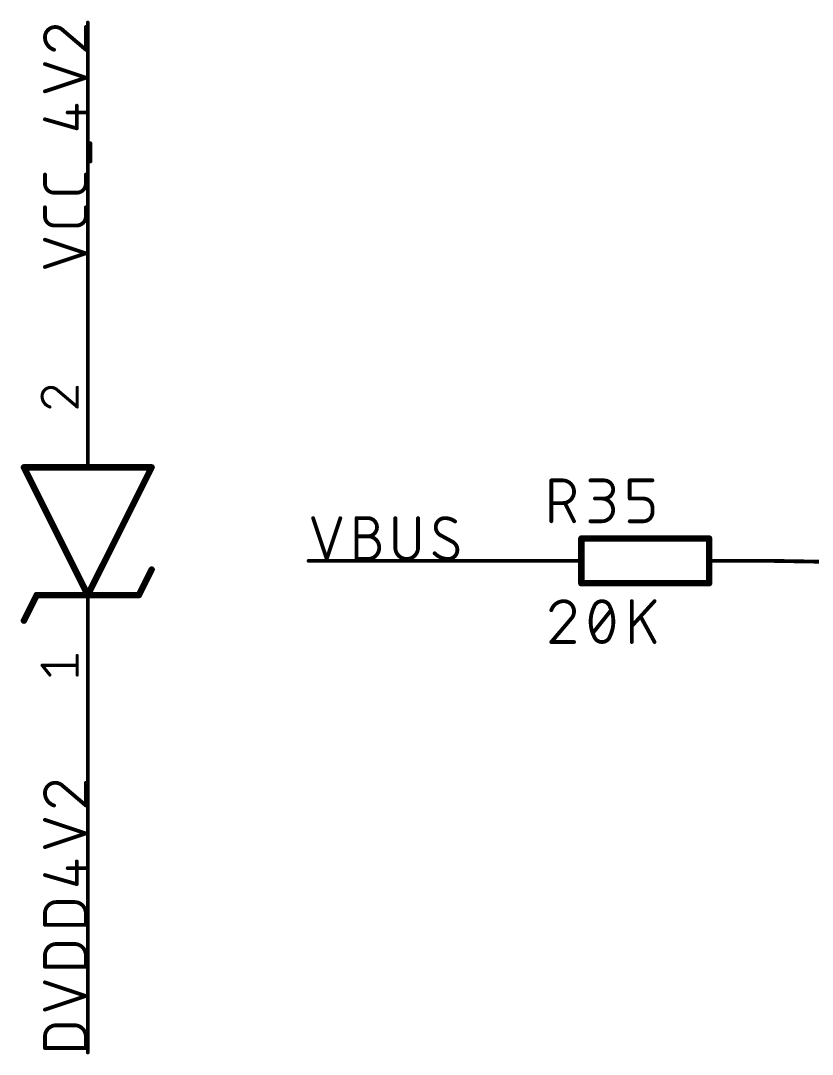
# Model space of a CAD drawing. Extents: x 3 to 264, y 2 to 181.
# Drawn here: x 200.66 to 232.13, y 42.79 to 83.89 of the extents above; entities that cross this region are included whole.
import ezdxf

# ---------------------------------------------------------------- set-up
doc = ezdxf.new("R2010")
doc.units = 0
for name, color, linetype in [('91', 122, 'CONTINUOUS'), ('94', 12, 'CONTINUOUS'), ('95', 251, 'CONTINUOUS'), ('96', 251, 'CONTINUOUS')]:
    doc.layers.add(name, color=color, linetype=linetype)

msp = doc.modelspace()

# ---------------------------------------------------------------- linework, layer by layer
at = {"layer": '91', "const_width": 0.1524}
for points in [[(203.33, 71.21), (203.33, 83.81)], [(220.41, 62.41), (212.11, 62.41)], [(230.57, 62.41), (232.93, 62.37)], [(203.33, 55.97), (203.33, 42.87)]]:
    msp.add_lwpolyline(points, dxfattribs=at)
at = {"layer": '91', "const_width": 0.0762}
for points in [[(203.3681, 83.81, 1), (203.2919, 83.81)], [(203.2919, 71.21, 1), (203.3681, 71.21)], [(212.11, 62.4481, 1), (212.11, 62.3719)], [(220.41, 62.3719, 1), (220.41, 62.4481)], [(230.5706, 62.4481, 1), (230.5694, 62.3719)], [(203.3681, 55.97, 1), (203.2919, 55.97)], [(203.2919, 42.87, 1), (203.3681, 42.87)]]:
    msp.add_lwpolyline(points, format="xyb", dxfattribs=at)
at = {"layer": '94'}
for points, const_width in [([(203.33, 71.21), (203.33, 66.13)], 0.1524), ([(203.33, 61.05), (200.79, 66.13)], 0.254), ([(205.87, 66.13), (200.79, 66.13)], 0.254), ([(205.87, 66.13), (203.33, 61.05)], 0.254), ([(228.03, 63.299), (222.95, 63.299)], 0.254), ([(222.95, 61.521), (222.95, 63.299)], 0.254), ([(228.03, 61.521), (228.03, 63.299)], 0.254), ([(220.41, 62.41), (222.95, 62.41)], 0.1524), ([(230.57, 62.41), (228.03, 62.41)], 0.1524), ([(205.362, 61.05), (205.87, 62.066)], 0.254), ([(222.95, 61.521), (228.03, 61.521)], 0.254), ([(200.79, 60.034), (201.298, 61.05)], 0.254), ([(205.362, 61.05), (201.298, 61.05)], 0.254), ([(203.33, 55.97), (203.33, 61.05)], 0.1524)]:
    msp.add_lwpolyline(points, dxfattribs=dict(at, const_width=const_width))
for points, const_width in [([(203.3681, 71.21, 1), (203.2919, 71.21)], 0.0762), ([(200.8468, 66.1584, 1), (200.7332, 66.1016)], 0.127), ([(200.79, 66.1935, 1), (200.79, 66.0665)], 0.127), ([(203.2919, 66.13, 1), (203.3681, 66.13)], 0.0762), ([(205.9268, 66.1016, 1), (205.8132, 66.1584)], 0.127), ([(205.87, 66.0665, 1), (205.87, 66.1935)], 0.127), ([(222.95, 63.3625, 1), (222.95, 63.2355)], 0.127), ([(223.0135, 63.299, 1), (222.8865, 63.299)], 0.127), ([(228.0935, 63.299, 1), (227.9665, 63.299)], 0.127), ([(228.03, 63.2355, 1), (228.03, 63.3625)], 0.127), ([(220.41, 62.4481, 1), (220.41, 62.3719)], 0.0762), ([(222.95, 62.3719, 1), (222.95, 62.4481)], 0.0762), ([(228.03, 62.4481, 1), (228.03, 62.3719)], 0.0762), ([(230.57, 62.3719, 1), (230.57, 62.4481)], 0.0762), ([(205.9268, 62.0376, 1), (205.8132, 62.0944)], 0.127), ([(222.95, 61.5845, 1), (222.95, 61.4575)], 0.127), ([(228.03, 61.4575, 1), (228.03, 61.5845)], 0.127), ([(222.8865, 61.521, 1), (223.0135, 61.521)], 0.127), ([(227.9665, 61.521, 1), (228.0935, 61.521)], 0.127), ([(201.298, 61.1135, 1), (201.298, 60.9865)], 0.127), ([(201.3548, 61.0216, 1), (201.2412, 61.0784)], 0.127), ([(203.2732, 61.0784, 1), (203.3868, 61.0216)], 0.127), ([(203.2732, 61.0216, 1), (203.3868, 61.0784)], 0.127), ([(203.3681, 61.05, 1), (203.2919, 61.05)], 0.0762), ([(205.3052, 61.0784, 1), (205.4188, 61.0216)], 0.127), ([(205.362, 60.9865, 1), (205.362, 61.1135)], 0.127), ([(200.7332, 60.0624, 1), (200.8468, 60.0056)], 0.127), ([(203.2919, 55.97, 1), (203.3681, 55.97)], 0.0762)]:
    msp.add_lwpolyline(points, format="xyb", dxfattribs=dict(at, const_width=const_width))
at = {"layer": '95'}
for points, const_width in [([(202.0346, 83.6338, 0.4142), (201.6282, 83.2274)], 0.1524), ([(202.3507, 83.4983, 0.2053), (202.0346, 83.6338)], 0.1524), ([(202.0346, 83.6719, 1), (202.0346, 83.5957)], 0.0762), ([(202.0346, 83.5957, 1), (202.0346, 83.6719)], 0.0762), ([(202.3754, 83.5274, 1), (202.326, 83.4693)], 0.0762), ([(202.3231, 83.4721, 1), (202.3783, 83.5246)], 0.0762), ([(203.2919, 83.6338, 1), (203.2157, 83.6338)], 0.0762), ([(201.6282, 83.2274, 0.3252), (201.9894, 82.7307)], 0.1524), ([(201.6663, 83.2274, 1), (201.5901, 83.2274)], 0.0762), ([(201.5901, 83.2274, 1), (201.6663, 83.2274)], 0.0762), ([(201.9777, 82.6944, 1), (202.0012, 82.7669)], 0.0762), ([(203.2157, 82.7307, 1), (203.2919, 82.7307)], 0.0762), ([(203.2291, 82.7017, 1), (203.2785, 82.7597)], 0.0762), ([(201.6402, 82.1971, 1), (201.6162, 82.1248)], 0.0762), ([(203.2658, 81.583, 1), (203.2418, 81.6553)], 0.0762), ([(203.2418, 81.583, 1), (203.2658, 81.6553)], 0.0762), ([(201.6162, 81.1134, 1), (201.6402, 81.0411)], 0.0762), ([(202.9307, 80.5076, 1), (202.8545, 80.5076)], 0.0762), ([(202.5313, 80.2747, 1), (202.5313, 80.1985)], 0.0762), ([(203.2538, 80.1985, 1), (203.2538, 80.2747)], 0.0762), ([(201.6387, 80.0023, 1), (201.6177, 79.9291)], 0.0762), ([(202.8545, 79.6044, 1), (202.9307, 79.6044)], 0.0762), ([(202.8821, 79.5678, 1), (202.903, 79.6411)], 0.0762), ([(203.4725, 79.0104, 1), (203.3963, 79.0104)], 0.0762), ([(203.3963, 78.2879, 1), (203.4725, 78.2879)], 0.0762), ([(201.6663, 77.7699, 1), (201.5901, 77.7699)], 0.0762), ([(203.2919, 77.7699, 1), (203.2157, 77.7699)], 0.0762), ([(201.6282, 77.4086, 0.4142), (201.9894, 77.0474)], 0.1524), ([(201.6663, 77.4086, 1), (201.5901, 77.4086)], 0.0762), ([(201.5901, 77.4086, 1), (201.6663, 77.4086)], 0.0762), ([(202.8926, 77.0474, 0.4142), (203.2538, 77.4086)], 0.1524), ([(203.2919, 77.4086, 1), (203.2157, 77.4086)], 0.0762), ([(203.2157, 77.4086, 1), (203.2919, 77.4086)], 0.0762), ([(201.9894, 77.0855, 1), (201.9894, 77.0093)], 0.0762), ([(201.9894, 77.0093, 1), (201.9894, 77.0855)], 0.0762), ([(202.8926, 77.0855, 1), (202.8926, 77.0093)], 0.0762), ([(202.8926, 77.0093, 1), (202.8926, 77.0855)], 0.0762), ([(201.6663, 76.4673, 1), (201.5901, 76.4673)], 0.0762), ([(203.2919, 76.4673, 1), (203.2157, 76.4673)], 0.0762), ([(201.6282, 76.106, 0.4142), (201.9894, 75.7448)], 0.1524), ([(201.6663, 76.106, 1), (201.5901, 76.106)], 0.0762), ([(201.5901, 76.106, 1), (201.6663, 76.106)], 0.0762), ([(202.8926, 75.7448, 0.4142), (203.2538, 76.106)], 0.1524), ([(203.2919, 76.106, 1), (203.2157, 76.106)], 0.0762), ([(203.2157, 76.106, 1), (203.2919, 76.106)], 0.0762), ([(201.9894, 75.7829, 1), (201.9894, 75.7067)], 0.0762), ([(201.9894, 75.7067, 1), (201.9894, 75.7829)], 0.0762), ([(202.8926, 75.7829, 1), (202.8926, 75.7067)], 0.0762), ([(202.8926, 75.7067, 1), (202.8926, 75.7829)], 0.0762), ([(201.6402, 75.2152, 1), (201.6162, 75.1429)], 0.0762), ([(203.2658, 74.601, 1), (203.2418, 74.6733)], 0.0762), ([(203.2418, 74.601, 1), (203.2658, 74.6733)], 0.0762), ([(201.6162, 74.1315, 1), (201.6402, 74.0592)], 0.0762), ([(201.8632, 69.3064, 0.4142), (201.5139, 68.9572)], 0.127), ([(201.8631, 69.3382, 1), (201.8632, 69.2747)], 0.0635), ([(202.1348, 69.19, 0.2053), (201.8632, 69.3064)], 0.127), ([(201.8632, 69.2747, 1), (201.8632, 69.3382)], 0.0635), ([(202.1554, 69.2142, 1), (202.1142, 69.1658)], 0.0635), ([(202.1118, 69.1681, 1), (202.1578, 69.2119)], 0.0635), ([(202.9426, 69.3064, 1), (202.8792, 69.3064)], 0.0635), ([(201.5139, 68.9572, 0.3252), (201.8243, 68.5303)], 0.127), ([(201.5456, 68.9572, 1), (201.4822, 68.9572)], 0.0635), ([(201.4822, 68.9572, 1), (201.5456, 68.9572)], 0.0635), ([(201.8146, 68.5001, 1), (201.8341, 68.5605)], 0.0635), ([(202.8792, 68.5303, 1), (202.9426, 68.5303)], 0.0635), ([(202.8903, 68.5061, 1), (202.9315, 68.5545)], 0.0635), ([(221.7943, 65.6104, 1), (221.7181, 65.6104)], 0.0762), ([(221.7562, 65.6485, 1), (221.7562, 65.5723)], 0.0762), ([(222.2078, 64.7073, 1), (222.2078, 65.6104)], 0.1524), ([(222.2078, 65.6485, 1), (222.2078, 65.5723)], 0.0762), ([(222.2078, 65.5723, 1), (222.2078, 65.6485)], 0.0762), ([(223.3102, 65.6485, 1), (223.3102, 65.5723)], 0.0762), ([(223.852, 64.8879, 1), (223.852, 65.6104)], 0.1524), ([(223.852, 65.6485, 1), (223.852, 65.5723)], 0.0762), ([(223.852, 65.5723, 1), (223.852, 65.6485)], 0.0762), ([(224.9114, 65.6104, 1), (224.8352, 65.6104)], 0.0762), ([(224.8733, 65.6485, 1), (224.8733, 65.5723)], 0.0762), ([(225.7764, 65.5723, 1), (225.7764, 65.6485)], 0.0762), ([(223.4908, 64.926, 1), (223.4908, 64.8498)], 0.0762), ([(223.7617, 63.9848, 1), (223.7617, 64.8879)], 0.1524), ([(223.7617, 64.926, 1), (223.7617, 64.8498)], 0.0762), ([(223.852, 64.926, 1), (223.852, 64.8498)], 0.0762), ([(223.852, 64.8498, 1), (223.852, 64.926)], 0.0762), ([(224.8733, 64.926, 1), (224.8733, 64.8498)], 0.0762), ([(224.8352, 64.8879, 1), (224.9114, 64.8879)], 0.0762), ([(225.7764, 64.5267, 0.4142), (225.4152, 64.8879)], 0.1524), ([(225.4152, 64.926, 1), (225.4152, 64.8498)], 0.0762), ([(225.4152, 64.8498, 1), (225.4152, 64.926)], 0.0762), ([(221.7562, 64.7454, 1), (221.7562, 64.6692)], 0.0762), ([(222.2078, 64.7454, 1), (222.2078, 64.6692)], 0.0762), ([(222.2078, 64.6692, 1), (222.2078, 64.7454)], 0.0762), ([(222.3321, 64.7243, 1), (222.264, 64.6902)], 0.0762), ([(225.8145, 64.5267, 1), (225.7383, 64.5267)], 0.0762), ([(225.7383, 64.5267, 1), (225.8145, 64.5267)], 0.0762), ([(212.3223, 64.1238, 1), (212.2501, 64.0998)], 0.0762), ([(213.4061, 64.0998, 1), (213.3338, 64.1238)], 0.0762), ([(214.0509, 64.1118, 1), (213.9747, 64.1118)], 0.0762), ([(214.0128, 64.1499, 1), (214.0128, 64.0737)], 0.0762), ([(214.4644, 63.3893, 1), (214.4644, 64.1118)], 0.1524), ([(214.4644, 64.1499, 1), (214.4644, 64.0737)], 0.0762), ([(214.4644, 64.0737, 1), (214.4644, 64.1499)], 0.0762), ([(215.593, 64.1118, 1), (215.5168, 64.1118)], 0.0762), ([(216.4961, 64.1118, 1), (216.4199, 64.1118)], 0.0762), ([(217.5244, 64.1118, 0.4142), (217.1631, 63.7506)], 0.1524), ([(217.9308, 63.9763, 0.1623), (217.5244, 64.1118)], 0.1524), ([(217.5244, 64.1499, 1), (217.5244, 64.0737)], 0.0762), ([(217.5244, 64.0737, 1), (217.5244, 64.1499)], 0.0762), ([(225.4152, 63.9848, 0.4142), (225.7764, 64.346)], 0.1524), ([(225.8145, 64.346, 1), (225.7383, 64.346)], 0.0762), ([(225.7383, 64.346, 1), (225.8145, 64.346)], 0.0762), ([(217.1631, 63.7506, 0.2656), (217.3438, 63.4345)], 0.1524), ([(217.2012, 63.7506, 1), (217.125, 63.7506)], 0.0762), ([(217.125, 63.7506, 1), (217.2012, 63.7506)], 0.0762), ([(217.9079, 63.9459, 1), (217.9537, 64.0068)], 0.0762), ([(221.7181, 63.9848, 1), (221.7943, 63.9848)], 0.0762), ([(222.6252, 63.9678, 1), (222.6934, 64.0018)], 0.0762), ([(223.3102, 64.0229, 1), (223.3102, 63.9467)], 0.0762), ([(223.7617, 64.0229, 1), (223.7617, 63.9467)], 0.0762), ([(223.7617, 63.9467, 1), (223.7617, 64.0229)], 0.0762), ([(224.8733, 64.0229, 1), (224.8733, 63.9467)], 0.0762), ([(225.4152, 64.0229, 1), (225.4152, 63.9467)], 0.0762), ([(225.4152, 63.9467, 1), (225.4152, 64.0229)], 0.0762), ([(214.0128, 63.4274, 1), (214.0128, 63.3512)], 0.0762), ([(214.4644, 62.4862, 1), (214.4644, 63.3893)], 0.1524), ([(214.4644, 63.4274, 1), (214.4644, 63.3512)], 0.0762), ([(214.4644, 63.4274, 1), (214.4644, 63.3512)], 0.0762), ([(214.4644, 63.3512, 1), (214.4644, 63.4274)], 0.0762), ([(217.362, 63.4679, 1), (217.3255, 63.401)], 0.0762), ([(217.3244, 63.4016, 1), (217.3631, 63.4673)], 0.0762), ([(215.5549, 62.9378, 1), (216.458, 62.9378)], 0.1524), ([(215.593, 62.9378, 1), (215.5168, 62.9378)], 0.0762), ([(215.5168, 62.9378, 1), (215.593, 62.9378)], 0.0762), ([(216.4961, 62.9378, 1), (216.4199, 62.9378)], 0.0762), ([(216.4199, 62.9378, 1), (216.4961, 62.9378)], 0.0762), ([(217.6599, 62.4862, 0.4142), (218.0211, 62.8474)], 0.1524), ([(217.8598, 63.1964, 1), (217.8211, 63.1307)], 0.0762), ([(218.0211, 62.8474, 0.2656), (217.8405, 63.1635)], 0.1524), ([(217.8222, 63.1301, 1), (217.8587, 63.197)], 0.0762), ([(218.0592, 62.8474, 1), (217.983, 62.8474)], 0.0762), ([(217.983, 62.8474, 1), (218.0592, 62.8474)], 0.0762), ([(212.7919, 62.4982, 1), (212.8642, 62.4742)], 0.0762), ([(212.7919, 62.4742, 1), (212.8642, 62.4982)], 0.0762), ([(214.0128, 62.5243, 1), (214.0128, 62.4481)], 0.0762), ([(213.9747, 62.4862, 1), (214.0509, 62.4862)], 0.0762), ([(214.4644, 62.5243, 1), (214.4644, 62.4481)], 0.0762), ([(214.4644, 62.4481, 1), (214.4644, 62.5243)], 0.0762), ([(217.145, 62.7388, 1), (217.0909, 62.6851)], 0.0762), ([(217.118, 62.712, 0.2), (217.6599, 62.4862)], 0.1524), ([(217.6599, 62.5243, 1), (217.6599, 62.4481)], 0.0762), ([(217.6599, 62.4481, 1), (217.6599, 62.5243)], 0.0762), ([(202.9426, 58.6497, 1), (202.8792, 58.6497)], 0.0635), ([(201.5387, 58.2815, 1), (201.4891, 58.2418)], 0.0635), ([(201.5139, 58.2934, 1), (201.5139, 58.2299)], 0.0635), ([(202.9109, 58.2299, 1), (202.9109, 58.2934)], 0.0635), ([(201.7996, 57.8538, 1), (201.8491, 57.8934)], 0.0635), ([(202.8792, 57.8736, 1), (202.9426, 57.8736)], 0.0635), ([(202.0346, 53.5886, 0.4142), (201.6282, 53.1822)], 0.1524), ([(202.3507, 53.4531, 0.2053), (202.0346, 53.5886)], 0.1524), ([(202.0346, 53.6267, 1), (202.0346, 53.5505)], 0.0762), ([(202.0346, 53.5505, 1), (202.0346, 53.6267)], 0.0762), ([(202.3754, 53.4821, 1), (202.326, 53.4241)], 0.0762), ([(202.3231, 53.4268, 1), (202.3783, 53.4794)], 0.0762), ([(203.2919, 53.5886, 1), (203.2157, 53.5886)], 0.0762), ([(201.6282, 53.1822, 0.3252), (201.9894, 52.6855)], 0.1524), ([(201.6663, 53.1822, 1), (201.5901, 53.1822)], 0.0762), ([(201.5901, 53.1822, 1), (201.6663, 53.1822)], 0.0762), ([(201.9777, 52.6492, 1), (202.0012, 52.7217)], 0.0762), ([(203.2157, 52.6855, 1), (203.2919, 52.6855)], 0.0762), ([(203.2291, 52.6564, 1), (203.2785, 52.7145)], 0.0762), ([(201.6402, 52.1519, 1), (201.6162, 52.0796)], 0.0762), ([(203.2658, 51.5378, 1), (203.2418, 51.61)], 0.0762), ([(203.2418, 51.5378, 1), (203.2658, 51.61)], 0.0762), ([(201.6162, 51.0682, 1), (201.6402, 50.9959)], 0.0762), ([(202.5313, 50.2295, 1), (202.5313, 50.1533)], 0.0762), ([(202.9307, 50.4623, 1), (202.8545, 50.4623)], 0.0762), ([(203.2538, 50.1533, 1), (203.2538, 50.2295)], 0.0762), ([(201.6387, 49.9571, 1), (201.6177, 49.8838)], 0.0762), ([(202.8545, 49.5592, 1), (202.9307, 49.5592)], 0.0762), ([(202.8821, 49.5226, 1), (202.903, 49.5959)], 0.0762), ([(202.0798, 48.8471, 0.4142), (201.6282, 48.3955)], 0.1524), ([(202.0798, 48.8852, 1), (202.0798, 48.809)], 0.0762), ([(202.0798, 48.809, 1), (202.0798, 48.8852)], 0.0762), ([(203.2538, 48.3955, 0.4142), (202.8022, 48.8471)], 0.1524), ([(202.8022, 48.8852, 1), (202.8022, 48.809)], 0.0762), ([(202.8022, 48.809, 1), (202.8022, 48.8852)], 0.0762), ([(201.6663, 48.3955, 1), (201.5901, 48.3955)], 0.0762), ([(201.5901, 48.3955, 1), (201.6663, 48.3955)], 0.0762), ([(203.2919, 48.3955, 1), (203.2157, 48.3955)], 0.0762), ([(203.2157, 48.3955, 1), (203.2919, 48.3955)], 0.0762), ([(201.6282, 47.9821, 1), (201.6282, 47.9059)], 0.0762), ([(201.5901, 47.944, 1), (201.6663, 47.944)], 0.0762), ([(203.2157, 47.944, 1), (203.2919, 47.944)], 0.0762), ([(203.2538, 47.9059, 1), (203.2538, 47.9821)], 0.0762), ([(202.0798, 47.1798, 0.4142), (201.6282, 46.7282)], 0.1524), ([(202.0798, 47.2179, 1), (202.0798, 47.1417)], 0.0762), ([(202.0798, 47.1417, 1), (202.0798, 47.2179)], 0.0762), ([(203.2538, 46.7282, 0.4142), (202.8022, 47.1798)], 0.1524), ([(202.8022, 47.2179, 1), (202.8022, 47.1417)], 0.0762), ([(202.8022, 47.1417, 1), (202.8022, 47.2179)], 0.0762), ([(201.6663, 46.7282, 1), (201.5901, 46.7282)], 0.0762), ([(201.5901, 46.7282, 1), (201.6663, 46.7282)], 0.0762), ([(203.2919, 46.7282, 1), (203.2157, 46.7282)], 0.0762), ([(203.2157, 46.7282, 1), (203.2919, 46.7282)], 0.0762), ([(201.6282, 46.3148, 1), (201.6282, 46.2386)], 0.0762), ([(201.5901, 46.2767, 1), (201.6663, 46.2767)], 0.0762), ([(203.2157, 46.2767, 1), (203.2919, 46.2767)], 0.0762), ([(203.2538, 46.2386, 1), (203.2538, 46.3148)], 0.0762), ([(201.6402, 45.691, 1), (201.6162, 45.6187)], 0.0762), ([(203.2658, 45.0768, 1), (203.2418, 45.1491)], 0.0762), ([(203.2418, 45.0768, 1), (203.2658, 45.1491)], 0.0762), ([(201.6162, 44.6073, 1), (201.6402, 44.535)], 0.0762), ([(202.0798, 43.9493, 0.4142), (201.6282, 43.4978)], 0.1524), ([(202.0798, 43.9874, 1), (202.0798, 43.9112)], 0.0762), ([(202.0798, 43.9112, 1), (202.0798, 43.9874)], 0.0762), ([(203.2538, 43.4978, 0.4142), (202.8022, 43.9493)], 0.1524), ([(202.8022, 43.9874, 1), (202.8022, 43.9112)], 0.0762), ([(202.8022, 43.9112, 1), (202.8022, 43.9874)], 0.0762), ([(201.6663, 43.4978, 1), (201.5901, 43.4978)], 0.0762), ([(203.2919, 43.4978, 1), (203.2157, 43.4978)], 0.0762), ([(201.5901, 43.4978, 1), (201.6663, 43.4978)], 0.0762), ([(203.2157, 43.4978, 1), (203.2919, 43.4978)], 0.0762), ([(201.6282, 43.0843, 1), (201.6282, 43.0081)], 0.0762), ([(201.5901, 43.0462, 1), (201.6663, 43.0462)], 0.0762), ([(203.2157, 43.0462, 1), (203.2919, 43.0462)], 0.0762), ([(203.2538, 43.0081, 1), (203.2538, 43.0843)], 0.0762)]:
    msp.add_lwpolyline(points, format="xyb", dxfattribs=dict(at, const_width=const_width))
for points, const_width in [([(202.3507, 83.4983), (203.2538, 82.7307)], 0.1524), ([(203.2538, 82.7307), (203.2538, 83.6338)], 0.1524), ([(203.2538, 81.6191), (201.6282, 82.161)], 0.1524), ([(201.6282, 81.0773), (203.2538, 81.6191)], 0.1524), ([(202.8926, 79.6044), (202.8926, 80.5076)], 0.1524), ([(202.5313, 80.2366), (203.2538, 80.2366)], 0.1524), ([(201.6282, 79.9657), (202.8926, 79.6044)], 0.1524), ([(203.4344, 78.2879), (203.4344, 79.0104)], 0.1524), ([(201.6282, 77.4086), (201.6282, 77.7699)], 0.1524), ([(203.2538, 77.7699), (203.2538, 77.4086)], 0.1524), ([(202.8926, 77.0474), (201.9894, 77.0474)], 0.1524), ([(201.6282, 76.106), (201.6282, 76.4673)], 0.1524), ([(203.2538, 76.4673), (203.2538, 76.106)], 0.1524), ([(202.8926, 75.7448), (201.9894, 75.7448)], 0.1524), ([(203.2538, 74.6372), (201.6282, 75.179)], 0.1524), ([(201.6282, 74.0953), (203.2538, 74.6372)], 0.1524), ([(202.1348, 69.19), (202.9109, 68.5303)], 0.127), ([(202.9109, 68.5303), (202.9109, 69.3064)], 0.127), ([(221.7562, 63.9848), (221.7562, 65.6104)], 0.1524), ([(221.7562, 65.6104), (222.2078, 65.6104)], 0.1524), ([(223.3102, 65.6104), (223.852, 65.6104)], 0.1524), ([(224.8733, 64.8879), (224.8733, 65.6104)], 0.1524), ([(224.8733, 65.6104), (225.7764, 65.6104)], 0.1524), ([(223.852, 64.8879), (223.4908, 64.8879)], 0.1524), ([(225.4152, 64.8879), (224.8733, 64.8879)], 0.1524), ([(222.2078, 64.7073), (221.7562, 64.7073)], 0.1524), ([(222.6593, 63.9848), (222.2981, 64.7073)], 0.1524), ([(225.7764, 64.346), (225.7764, 64.5267)], 0.1524), ([(212.2862, 64.1118), (212.8281, 62.4862)], 0.1524), ([(212.8281, 62.4862), (213.3699, 64.1118)], 0.1524), ([(214.0128, 62.4862), (214.0128, 64.1118)], 0.1524), ([(214.0128, 64.1118), (214.4644, 64.1118)], 0.1524), ([(215.5549, 64.1118), (215.5549, 62.9378)], 0.1524), ([(216.458, 62.9378), (216.458, 64.1118)], 0.1524), ([(223.3102, 63.9848), (223.7617, 63.9848)], 0.1524), ([(224.8733, 63.9848), (225.4152, 63.9848)], 0.1524), ([(214.0128, 63.3893), (214.4644, 63.3893)], 0.1524), ([(217.8405, 63.1635), (217.3438, 63.4345)], 0.1524), ([(214.4644, 62.4862), (214.0128, 62.4862)], 0.1524), ([(202.9109, 57.8736), (202.9109, 58.6497)], 0.127), ([(201.8243, 57.8736), (201.5139, 58.2616)], 0.127), ([(201.5139, 58.2616), (202.9109, 58.2616)], 0.127), ([(202.3507, 53.4531), (203.2538, 52.6855)], 0.1524), ([(203.2538, 52.6855), (203.2538, 53.5886)], 0.1524), ([(203.2538, 51.5739), (201.6282, 52.1158)], 0.1524), ([(201.6282, 51.032), (203.2538, 51.5739)], 0.1524), ([(202.5313, 50.1914), (203.2538, 50.1914)], 0.1524), ([(202.8926, 49.5592), (202.8926, 50.4623)], 0.1524), ([(201.6282, 49.9205), (202.8926, 49.5592)], 0.1524), ([(202.0798, 48.8471), (202.8022, 48.8471)], 0.1524), ([(201.6282, 47.944), (201.6282, 48.3955)], 0.1524), ([(203.2538, 48.3955), (203.2538, 47.944)], 0.1524), ([(203.2538, 47.944), (201.6282, 47.944)], 0.1524), ([(202.0798, 47.1798), (202.8022, 47.1798)], 0.1524), ([(201.6282, 46.2767), (201.6282, 46.7282)], 0.1524), ([(203.2538, 46.7282), (203.2538, 46.2767)], 0.1524), ([(203.2538, 46.2767), (201.6282, 46.2767)], 0.1524), ([(203.2538, 45.113), (201.6282, 45.6549)], 0.1524), ([(201.6282, 44.5711), (203.2538, 45.113)], 0.1524), ([(202.0798, 43.9493), (202.8022, 43.9493)], 0.1524), ([(201.6282, 43.0462), (201.6282, 43.4978)], 0.1524), ([(203.2538, 43.4978), (203.2538, 43.0462)], 0.1524), ([(203.2538, 43.0462), (201.6282, 43.0462)], 0.1524)]:
    msp.add_lwpolyline(points, dxfattribs=dict(at, const_width=const_width))
at = {"layer": '96'}
for points, const_width in [([(222.2529, 60.8098, 0.3252), (221.7562, 60.4486)], 0.1524), ([(222.6593, 60.4034, 0.4142), (222.2529, 60.8098)], 0.1524), ([(222.2529, 60.8479, 1), (222.2529, 60.7717)], 0.0762), ([(222.2529, 60.7717, 1), (222.2529, 60.8479)], 0.0762), ([(223.7709, 60.8098, 0.3205), (223.4548, 60.584)], 0.1524), ([(224.087, 60.584, 0.3205), (223.7709, 60.8098)], 0.1524), ([(223.7709, 60.8479, 1), (223.7709, 60.7717)], 0.0762), ([(223.7709, 60.7717, 1), (223.7709, 60.8479)], 0.0762), ([(224.9937, 60.8098, 1), (224.9175, 60.8098)], 0.0762), ([(225.8869, 60.7842, 1), (225.8306, 60.8354)], 0.0762), ([(221.72, 60.4603, 1), (221.7924, 60.4368)], 0.0762), ([(222.5238, 60.0873, 0.2053), (222.6593, 60.4034)], 0.1524), ([(222.6974, 60.4034, 1), (222.6212, 60.4034)], 0.0762), ([(222.6212, 60.4034, 1), (222.6974, 60.4034)], 0.0762), ([(223.4548, 60.584, 0.1139), (223.3193, 59.997)], 0.1524), ([(223.4187, 60.5964, 1), (223.4908, 60.5717)], 0.0762), ([(223.489, 60.5673, 1), (223.4205, 60.6007)], 0.0762), ([(224.1212, 60.6007, 1), (224.0527, 60.5673)], 0.0762), ([(224.2224, 59.997, 0.1139), (224.087, 60.584)], 0.1524), ([(224.0509, 60.5717, 1), (224.123, 60.5964)], 0.0762), ([(224.1619, 60.4248, 1), (224.1024, 60.4724)], 0.0762), ([(222.4976, 60.1149, 1), (222.5501, 60.0597)], 0.0762), ([(222.5529, 60.0626, 1), (222.4948, 60.112)], 0.0762), ([(223.3193, 59.997, 0.1139), (223.4548, 59.41)], 0.1524), ([(223.3574, 59.997, 1), (223.2812, 59.997)], 0.0762), ([(223.2812, 59.997, 1), (223.3574, 59.997)], 0.0762), ([(224.087, 59.41, 0.1139), (224.2224, 59.997)], 0.1524), ([(224.2605, 59.997, 1), (224.1843, 59.997)], 0.0762), ([(224.1843, 59.997, 1), (224.2605, 59.997)], 0.0762), ([(225.3503, 60.1959, 1), (225.2834, 60.1594)], 0.0762), ([(223.3799, 59.5692, 1), (223.4394, 59.5216)], 0.0762), ([(224.9275, 59.842, 1), (224.9838, 59.7907)], 0.0762), ([(221.7562, 59.2223, 1), (221.7562, 59.1461)], 0.0762), ([(221.7272, 59.2089, 1), (221.7852, 59.1595)], 0.0762), ([(222.6593, 59.1461, 1), (222.6593, 59.2223)], 0.0762), ([(223.4908, 59.4223, 1), (223.4187, 59.3976)], 0.0762), ([(223.4548, 59.41, 0.3205), (223.7709, 59.1842)], 0.1524), ([(223.4205, 59.3933, 1), (223.489, 59.4267)], 0.0762), ([(223.7709, 59.1842, 0.3205), (224.087, 59.41)], 0.1524), ([(223.7709, 59.2223, 1), (223.7709, 59.1461)], 0.0762), ([(223.7709, 59.1461, 1), (223.7709, 59.2223)], 0.0762), ([(224.0527, 59.4267, 1), (224.1212, 59.3933)], 0.0762), ([(224.123, 59.3976, 1), (224.0509, 59.4223)], 0.0762), ([(224.9175, 59.1842, 1), (224.9937, 59.1842)], 0.0762), ([(225.8253, 59.166, 1), (225.8922, 59.2024)], 0.0762)]:
    msp.add_lwpolyline(points, format="xyb", dxfattribs=dict(at, const_width=const_width))
at = {"layer": '96', "const_width": 0.1524}
for points in [[(224.9556, 59.1842), (224.9556, 60.8098)], [(225.8588, 60.8098), (224.9556, 59.8164)], [(223.4096, 59.5454), (224.1321, 60.4486)], [(222.5238, 60.0873), (221.7562, 59.1842)], [(225.8588, 59.1842), (225.3169, 60.1776)], [(221.7562, 59.1842), (222.6593, 59.1842)]]:
    msp.add_lwpolyline(points, dxfattribs=at)

doc.saveas('drawing.dxf')
